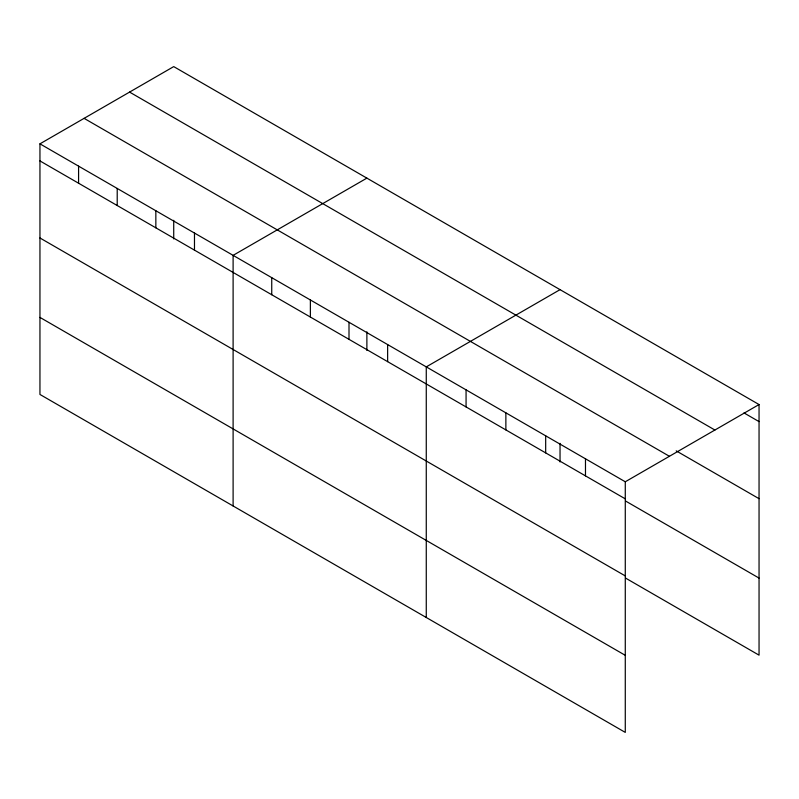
<?xml version="1.0" encoding="UTF-8"?>
<svg xmlns="http://www.w3.org/2000/svg" width="799" height="799" viewBox="0 0 799 799"><rect width="100%" height="100%" fill="white"/><g stroke="black" fill="none" stroke-linecap="round" stroke-linejoin="round"><path stroke-width="1.2" d="M39.95 143.84L625.277 481.777L625.277 732.393L39.95 394.456L39.95 143.84L173.723 66.607L759.05 404.544L759.05 655.16L625.657 578.146M366.881 178.127L233.108 255.36L233.108 505.977M560.039 289.647L426.267 366.881L426.267 617.497M625.277 481.777L759.05 404.544M743.989 412.923L759.05 421.612M129.578 92.095L714.905 430.032M676.214 450.866L759.05 498.686M84.095 118.352L669.422 456.289M39.95 160.919L625.277 498.846M625.657 501.083L759.05 578.086M39.95 237.982L625.277 575.919M39.95 317.393L625.277 655.32M585.477 458.796L585.477 475.874M560.039 443.345L560.039 461.952M545.677 435.815L545.677 452.893M505.867 412.833L505.867 429.912M466.067 389.852L466.067 406.931M387.635 344.569L387.635 361.647M366.881 331.825L366.881 350.431M349.003 322.267L349.003 339.345M310.372 299.965L310.372 317.043M271.74 277.662L271.74 294.741M194.477 233.058L194.477 250.127M173.723 220.304L173.723 238.911M155.845 210.746L155.845 227.825M117.213 188.444L117.213 205.523M78.582 166.142L78.582 183.221"/></g></svg>
